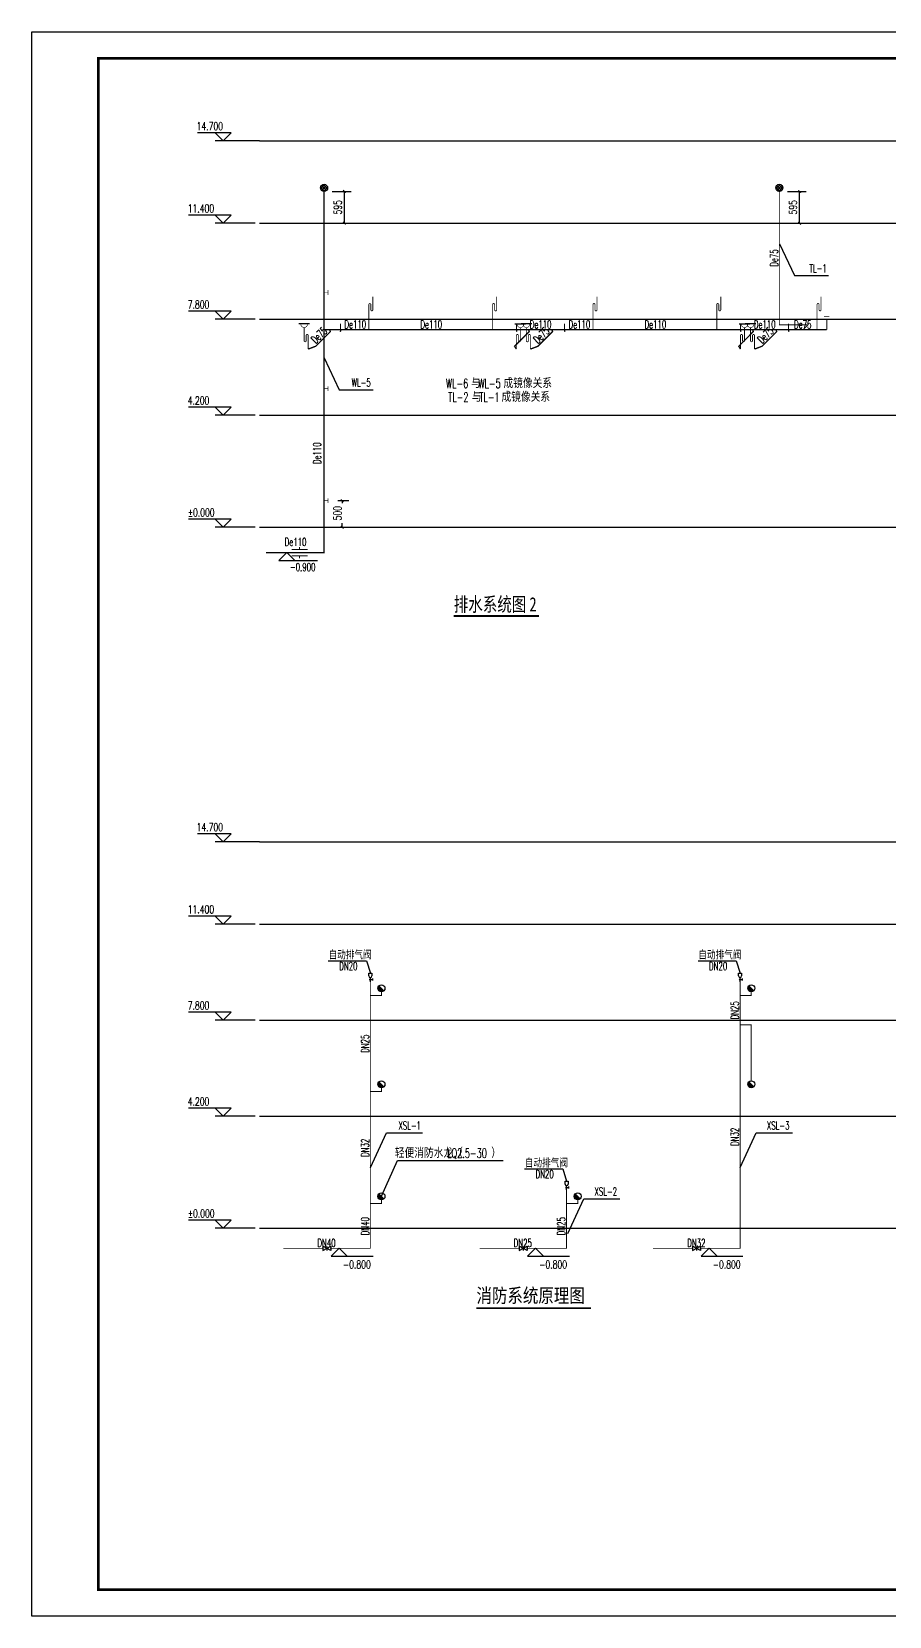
# Model space of a CAD drawing. Extents: x -216126 to 1846968, y -229642 to 543368.
# Drawn here: x 373449 to 389522, y 173256 to 202956 of the extents above; entities that cross this region are included whole.
import ezdxf

# ---------------------------------------------------------------- set-up
doc = ezdxf.new("R2010")
doc.units = 0
doc.header["$LTSCALE"] = 1000
doc.header["$MEASUREMENT"] = 0
doc.layers.get('Defpoints').update_dxf_attribs({"color": 250})
for name, color, linetype in [('DIM_ELEV', 171, 'Continuous'), ('DIM_SYMB', 171, 'Continuous'), ('DIM_消防', 3, 'Continuous'), ('DIM_雨水', 3, 'Continuous'), ('EQUIP_地漏', 7, 'Continuous'), ('EQUIP_污水', 7, 'Continuous'), ('EQUIP_消火栓', 7, 'Continuous'), ('PIPE-污水', 2, 'Continuous'), ('PIPE-消防', 1, 'Continuous'), ('PIPE-通气', 3, 'Continuous'), ('PUB_TEXT', 7, 'Continuous'), ('S_WALL', 9, 'Continuous'), ('TEXT_污水', 7, 'Continuous'), ('TEXT_消防', 7, 'Continuous'), ('TEXT_通气', 7, 'Continuous'), ('TK', 4, 'Continuous'), ('TWT_DIM', 3, 'Continuous'), ('TWT_ELEV', 3, 'Continuous'), ('TWT_TEXT', 7, 'Continuous'), ('VALVE_喷淋', 7, 'Continuous'), ('VALVE_消防', 7, 'Continuous'), ('VALVE_雨水', 7, 'Continuous')]:
    doc.layers.add(name, color=color, linetype=linetype)
doc.styles.add('-宋体', font='', dxfattribs={"width": 0.8})
doc.styles.add('_TCH_DIM', font='SIMPLEX', dxfattribs={"bigfont": 'GBCBIG'})
doc.styles.add('_TCH_DIM_T3', font='SIMPLEX', dxfattribs={"width": 0.705882, "bigfont": 'GBCBIG'})
doc.styles.add('_TWT_DIM_ELE', font='SIMPLEX', dxfattribs={"width": 0.8, "height": 3, "bigfont": 'HZTXT'})
doc.styles.add('_TWT_PIPEDN', font='SIMPLEX', dxfattribs={"width": 0.8, "height": 3, "bigfont": 'HZTXT'})
doc.styles.add('_TWT_SERIAL', font='COMPLEX', dxfattribs={"width": 0.8, "height": 3, "bigfont": 'HZTXT'})
doc.styles.add('HZ', font='rs', dxfattribs={"width": 0.8, "bigfont": 'hztxt'})
doc.styles.get("Standard").update_dxf_attribs({"font": 'gbenor.shx', "bigfont": 'gbcbig.shx'})
doc.styles.add('TK-LG-B', font='', dxfattribs={"width": 0.75})
doc.styles.get('-宋体').set_extended_font_data('SimSun')
doc.styles.get('TK-LG-B').set_extended_font_data('SimSun')
doc.dimstyles.new('_TWT_ARCH&&50', dxfattribs={"dimtxt": 148.75, "dimasz": 50, "dimexe": 125, "dimexo": 150, "dimgap": 50, "dimtad": 1, "dimdec": 0, "dimzin": 0, "dimdsep": 46, "dimtxsty": '_TCH_DIM_T3', "dimblk": 'ARCHTICK', "dimcen": 0.09, "dimclrt": 7, "dimazin": 2, "dimtfac": 1, "dimtdec": 0, "dimtix": 1, "dimtmove": 2, "dimatfit": 3, "dimfxl": 0, "dimtolj": 1, "dimtzin": 0, "dimarcsym": 0})

# ---------------------------------------------------------------- blocks, each defined once
blk = doc.blocks.new('$ATTACHMENT$00000073')
at = {"const_width": 20}
for points in [[(0, 0), (150, 0)], [(150, 90), (150, -90)]]:
    blk.add_lwpolyline(points, dxfattribs=at)
blk = doc.blocks.new('$Attachment$00000070')
for p, q in [((28, 3), (-130, 161)), ((-129, 101), (32, 263)), ((-94, 39), (94, 228)), ((94, 39), (-94, 228)), ((129, 101), (-32, 263)), ((-28, 3), (130, 161))]:
    blk.add_line(p, q)
blk.add_circle((0, 133), 133)
blk = doc.blocks.new('$ATTACHMENT$00000120')
blk.add_blockref('$Attachment$00000070', (0, -133))
blk = doc.blocks.new('$TWTSYS$00000409')
blk.add_line((-53, 944), (347, 944))
for points, const_width in [([(0, 0), (0, 512, -1), (75, 512), (75, 312, 1), (150, 312), (150, 810)], 30), ([(25, 944, 1.067664), (275, 944)], 20)]:
    blk.add_lwpolyline(points, format="xyb", dxfattribs=dict(const_width=const_width))
at = {"style": 'HZ', "flags": 1}
for tag in ['WHAT', 'SPEC', 'UNIT']:
    blk.add_attdef(tag, (150, 810), '', height=0.001, dxfattribs=at)
blk = doc.blocks.new('$TWTSYS$00000091')
at = {"const_width": 30}
blk.add_lwpolyline([(0, 0), (0, 944, -1), (75, 944), (75, 744, 1), (150, 744), (150, 1244)], format="xyb", dxfattribs=at)
blk = doc.blocks.new('$TWTSYS$00000090')
at = {"color": 0, "const_width": 42}
blk.add_lwpolyline([(0, 303), (0, 0)], dxfattribs=at)
blk = doc.blocks.new('$TWTSYS$00000426')
for points, const_width in [([(-125, 407), (125, 407)], 20), ([(-100, 500), (100, 500)], 20), ([(0, 407), (0, 0)], 30)]:
    blk.add_lwpolyline(points, dxfattribs=dict(const_width=const_width))
at = {"style": 'HZ', "width": 0.7, "flags": 1}
for tag in ['UNIT', 'SPEC', 'WHAT']:
    blk.add_attdef(tag, (0, 0), '', height=0.001, dxfattribs=at)
blk = doc.blocks.new('$TWTSYS$00000410')
blk.add_line((53, 944), (-347, 944))
for points, const_width in [([(-25, 944, -1.067664), (-275, 944)], 20), ([(0, 0), (0, 512, 1), (-75, 512), (-75, 312, -1), (-150, 312), (-150, 810)], 30)]:
    blk.add_lwpolyline(points, format="xyb", dxfattribs=dict(const_width=const_width))
at = {"style": 'HZ', "flags": 1}
for tag in ['UNIT', 'SPEC', 'WHAT']:
    blk.add_attdef(tag, (-150, 810), '', height=0.001, dxfattribs=at)
blk = doc.blocks.new('443666')
at = {"layer": 'PIPE-污水', "linetype": 'Continuous'}
for points in [[(312065, 325013), (312088, 325022), (312094, 325007)], [(312065, 325013), (312082, 324995), (312094, 325007)], [(319519, 325013), (319543, 325022), (319549, 325007)], [(319519, 325013), (319537, 324995), (319549, 325007)], [(320394, 325013), (320417, 325022), (320424, 325007)], [(320394, 325013), (320412, 324995), (320424, 325007)], [(327919, 325013), (327943, 325022), (327949, 325007)], [(327919, 325013), (327937, 324995), (327949, 325007)], [(328794, 325013), (328817, 325022), (328824, 325007)], [(328794, 325013), (328812, 324995), (328824, 325007)], [(311516, 324464), (311534, 324447), (311530, 324443)], [(311516, 324464), (311525, 324441), (311530, 324443)], [(318971, 324464), (318953, 324482), (318939, 324468)], [(318971, 324464), (318950, 324451), (318939, 324468)], [(319846, 324464), (319864, 324447), (319860, 324443)], [(319846, 324464), (319855, 324441), (319860, 324443)], [(327371, 324464), (327353, 324482), (327339, 324468)], [(327371, 324464), (327350, 324451), (327339, 324468)], [(328246, 324464), (328264, 324447), (328260, 324443)], [(328246, 324464), (328255, 324441), (328260, 324443)]]:
    blk.add_hatch(color=256, dxfattribs=at).paths.add_polyline_path(points)
at = {"layer": 'PIPE-污水', "linetype": 'Continuous', "const_width": 50}
for points in [[(312065, 325013), (311516, 324464)], [(311829, 325083), (312035, 325083)], [(312035, 325083), (312454, 325083)], [(312065, 325013), (312035, 325083)], [(312441, 325004), (312454, 325083)], [(312454, 325083), (313508, 325083)], [(313508, 325083), (318148, 325083)], [(318148, 325083), (319054, 325083)], [(319519, 325013), (318971, 324464)], [(319041, 325004), (319054, 325083)], [(319054, 325083), (319490, 325083)], [(319490, 325083), (320365, 325083)], [(319519, 325013), (319490, 325083)], [(320394, 325013), (319846, 324464)], [(320365, 325083), (320854, 325083)], [(320394, 325013), (320365, 325083)], [(320841, 325004), (320854, 325083)], [(320854, 325083), (321908, 325083)], [(321908, 325083), (326548, 325083)], [(326548, 325083), (327454, 325083)], [(327919, 325013), (327371, 324464)], [(327441, 325004), (327454, 325083)], [(327454, 325083), (327890, 325083)], [(327919, 325013), (327890, 325083)], [(327890, 325083), (328765, 325083)], [(328794, 325013), (328246, 324464)], [(328765, 325083), (329252, 325083)], [(328794, 325013), (328765, 325083)], [(329239, 325004), (329252, 325083)], [(329252, 325083), (330308, 325083)], [(330308, 325083), (330671, 325083)], [(311233, 324356), (311516, 324464)], [(319038, 324356), (318971, 324464)], [(319563, 324356), (319846, 324464)], [(327438, 324356), (327371, 324464)], [(327963, 324356), (328246, 324464)]]:
    blk.add_lwpolyline(points, dxfattribs=at)
at = {"layer": 'EQUIP_地漏'}
for name, p in [('$TWTSYS$00000410', (311233, 324356)), ('$TWTSYS$00000409', (319038, 324356)), ('$TWTSYS$00000410', (319563, 324356)), ('$TWTSYS$00000409', (327438, 324356)), ('$TWTSYS$00000410', (327963, 324356))]:
    blk.add_blockref(name, p, dxfattribs=at)
at = {"layer": 'EQUIP_污水'}
for name, p in [('$TWTSYS$00000091', (313508, 325083)), ('$TWTSYS$00000091', (318148, 325083)), ('$TWTSYS$00000091', (321908, 325083)), ('$TWTSYS$00000091', (326548, 325083)), ('$TWTSYS$00000091', (330308, 325083)), ('$TWTSYS$00000426', (330671, 325083)), ('$TWTSYS$00000090', (312441, 325004)), ('$TWTSYS$00000090', (319041, 325004)), ('$TWTSYS$00000090', (320841, 325004)), ('$TWTSYS$00000090', (327441, 325004)), ('$TWTSYS$00000090', (329239, 325004))]:
    blk.add_blockref(name, p, dxfattribs=at)
at = {"layer": 'TEXT_污水', "linetype": 'Continuous', "style": '_TWT_PIPEDN', "width": 0.64}
for p in [(311519, 324538), (319849, 324538), (328249, 324538)]:
    blk.add_text('De75', height=300, rotation=45, dxfattribs=at).set_placement(p)
for s, p in [('De110', (312592, 325133)), ('De110', (315439, 325133)), ('De110', (319539, 325133)), ('De110', (320992, 325133)), ('De110', (323839, 325133)), ('De110', (327939, 325133)), ('De75', (329446, 325133))]:
    blk.add_text(s, height=300, dxfattribs=at).set_placement(p)
blk = doc.blocks.new('$valve$00000669')
for p, q in [((0, 0), (212, 0)), ((108, 0), (108, -100)), ((287, 74), (433, 74)), ((433, 74), (433, -76)), ((433, 0), (500, 0)), ((158, -100), (58, -100)), ((433, -76), (287, -76))]:
    blk.add_line(p, q)
at = {"const_width": 31.2}
blk.add_lwpolyline([(108, 16, 1), (108, -16, 1)], format="xyb", close=True, dxfattribs=at)
blk.add_circle((108, 0), 31.2)
blk.add_arc((287, -1), 75, 90, 270)
blk = doc.blocks.new('GeYuanFrame_65408241', base_point=(20.09, 4.53))
at = {"layer": 'TK'}
blk.add_lwpolyline([(20.09, 4.53), (20.09, 598.53), (861.09, 598.53), (861.09, 4.53)], close=True, dxfattribs=at)
at = {"layer": 'TK', "const_width": 1}
blk.add_lwpolyline([(45.09, 588.53), (851.09, 588.53), (851.09, 14.53), (45.09, 14.53)], close=True, dxfattribs=at)
blk = doc.blocks.new('$VALVE$00000553')
at = {"const_width": 30}
for points in [[(0, 100), (-250, 100), (-250, 100)], [(0, 100), (0, 175)], [(0, 100), (250, 100), (250, 100)], [(-250, -100), (-250, -100), (0, -100)], [(250, -100), (250, -100), (0, -100)], [(0, -175), (0, -100)]]:
    blk.add_lwpolyline(points, dxfattribs=at)
blk = doc.blocks.new('_ArchTick')
at = {"color": 0, "linetype": 'ByBlock', "const_width": 0.4}
blk.add_lwpolyline([(-0.5, -0.5), (0.5, 0.5)], dxfattribs=at)
blk = doc.blocks.new('*D616')
at = {"layer": 'Defpoints', "color": 0}
for p in [(379035, 194166), (379267, 194166), (379035, 193666)]:
    blk.add_point(p, dxfattribs=at)
at = {"layer": 'TWT_DIM', "color": 0, "lineweight": -2}
for p, q in [((379185, 194166), (379392, 194166)), ((379267, 194166), (379267, 194116)), ((379185, 193666), (379392, 193666)), ((379267, 193666), (379267, 193746))]:
    blk.add_line(p, q, dxfattribs=at)
at = {"layer": 'TWT_DIM', "color": 0, "lineweight": -2, "xscale": 50, "yscale": 50, "zscale": 50}
for p, rotation in [((379267, 194166), 90), ((379267, 193666), 270)]:
    blk.add_blockref('_ArchTick', p, dxfattribs=dict(at, rotation=rotation))
at = {"layer": 'TWT_DIM', "color": 7, "insert": (379180, 193931), "char_height": 148.8, "attachment_point": 5, "rotation": 90, "style": '_TCH_DIM_T3'}
blk.add_mtext('\\A1;500', dxfattribs=at)
blk = doc.blocks.new('*D617')
at = {"layer": 'Defpoints', "color": 0}
for p in [(378929, 199962), (379309, 199962), (378929, 199366)]:
    blk.add_point(p, dxfattribs=at)
at = {"layer": 'TWT_DIM', "color": 0, "lineweight": -2}
for p, q in [((379079, 199962), (379434, 199962)), ((379309, 199366), (379309, 199962)), ((379079, 199366), (379434, 199366))]:
    blk.add_line(p, q, dxfattribs=at)
at = {"layer": 'TWT_DIM', "color": 0, "lineweight": -2, "xscale": 50, "yscale": 50, "zscale": 50}
for p, rotation in [((379309, 199962), 90), ((379309, 199366), 270)]:
    blk.add_blockref('_ArchTick', p, dxfattribs=dict(at, rotation=rotation))
at = {"layer": 'TWT_DIM', "color": 7, "insert": (379185, 199664), "char_height": 148.8, "attachment_point": 5, "rotation": 90, "style": '_TCH_DIM_T3'}
blk.add_mtext('\\A1;595', dxfattribs=at)
blk = doc.blocks.new('*D618')
at = {"layer": 'Defpoints', "color": 0}
for p in [(387461, 199962), (387841, 199962), (387461, 199366)]:
    blk.add_point(p, dxfattribs=at)
at = {"layer": 'TWT_DIM', "color": 0, "lineweight": -2}
for p, q in [((387611, 199962), (387966, 199962)), ((387841, 199366), (387841, 199962)), ((387611, 199366), (387966, 199366))]:
    blk.add_line(p, q, dxfattribs=at)
at = {"layer": 'TWT_DIM', "color": 0, "lineweight": -2, "xscale": 50, "yscale": 50, "zscale": 50}
for p, rotation in [((387841, 199962), 90), ((387841, 199366), 270)]:
    blk.add_blockref('_ArchTick', p, dxfattribs=dict(at, rotation=rotation))
at = {"layer": 'TWT_DIM', "color": 7, "insert": (387717, 199664), "char_height": 148.8, "attachment_point": 5, "rotation": 90, "style": '_TCH_DIM_T3'}
blk.add_mtext('\\A1;595', dxfattribs=at)
blk = doc.blocks.new('$TwtSys$00000386')
blk.add_line((-93, 93, 0), (93, -93, 0))
blk.add_circle((0, 0, 0), 131)
at = {"color": 0}
for points in [[(34, -127, 0), (-127, 34, 0), (93, -93, 0), (-93, 93, 0)], [(-34, -127, 0), (-127, -34, 0), (34, -127, 0), (-127, 34, 0)], [(-93, -93, 0), (-93, -93, 0), (-34, -127, 0), (-127, -34, 0)]]:
    blk.add_solid(points, dxfattribs=at)
at = {"flags": 9}
blk.add_attdef('A', (0, 0, 0), '', height=0.00524, dxfattribs=at)
blk = doc.blocks.new('$VALVE$00000296')
for points in [[(-125, 72), (-125, -72), (125, 72), (125, -72), (-125, 72)], [(0, 60), (0, -64)]]:
    blk.add_lwpolyline(points)
for p in [(-125, 0), (125, 0)]:
    blk.add_point(p)

msp = doc.modelspace()

# ---------------------------------------------------------------- hatches: boundary and pattern name
at = {"layer": 'PIPE-污水', "linetype": 'Continuous'}
for points in [[(378928.8, 193191.4), (378928.8, 193178.9), (378941.3, 193178.9)], [(378928.8, 193191.4), (378941.3, 193191.4), (378941.3, 193178.9)]]:
    msp.add_hatch(color=256, dxfattribs=at).paths.add_polyline_path(points)
at = {"layer": 'PIPE-消防', "linetype": 'Continuous'}
for points in [[(380004.4, 184891.9), (380013.1, 184891.9), (380013.1, 184883.2)], [(380004.4, 184891.9), (380004.4, 184883.2), (380013.1, 184883.2)], [(386934.5, 184891.9), (386943.2, 184891.9), (386943.2, 184883.2)], [(386934.5, 184891.9), (386934.5, 184883.2), (386943.2, 184883.2)], [(386934.5, 184342.5), (386934.5, 184351.2), (386943.2, 184351.2)], [(386934.5, 184342.5), (386943.2, 184342.5), (386943.2, 184351.2)], [(380004.4, 183091.9), (380013.1, 183091.9), (380013.1, 183083.2)], [(380004.4, 183091.9), (380004.4, 183083.2), (380013.1, 183083.2)], [(380004.4, 180991.9), (380013.1, 180991.9), (380013.1, 180983.2)], [(380004.4, 180991.9), (380004.4, 180983.2), (380013.1, 180983.2)], [(383682.9, 180991.9), (383691.6, 180991.9), (383691.6, 180983.2)], [(383682.9, 180991.9), (383682.9, 180983.2), (383691.6, 180983.2)], [(379796, 180152.9), (379796, 180144.2), (379804.8, 180144.2)], [(379796, 180152.9), (379804.8, 180152.9), (379804.8, 180144.2)], [(383474.5, 180152.9), (383474.5, 180144.2), (383483.2, 180144.2)], [(383474.5, 180152.9), (383483.2, 180152.9), (383483.2, 180144.2)], [(386726.1, 180152.9), (386726.1, 180144.2), (386734.8, 180144.2)], [(386726.1, 180152.9), (386734.8, 180152.9), (386734.8, 180144.2)]]:
    msp.add_hatch(color=256, dxfattribs=at).paths.add_polyline_path(points)
at = {"layer": 'PIPE-通气', "linetype": 'Continuous'}
for points in [[(387461, 197459.1), (387452.3, 197459.1), (387452.3, 197450.3)], [(387461, 197459.1), (387461, 197450.3), (387452.3, 197450.3)], [(387993.3, 197459.1), (387999.5, 197452.9), (388014.4, 197467.8)], [(387993.3, 197459.1), (387993.3, 197467.8), (388014.4, 197467.8)]]:
    msp.add_hatch(color=256, dxfattribs=at).paths.add_polyline_path(points)

# ---------------------------------------------------------------- linework, layer by layer
at = {"color": 8, "ltscale": 0.5}
for p, q in [((377717, 200908.5), (411499.5, 200908.5)), ((377717, 199366.4), (411499.5, 199366.4)), ((377717, 197566.4), (411499.5, 197566.4)), ((377717, 195766.4), (411499.5, 195766.4)), ((377717, 193666.4), (411499.5, 193666.4)), ((377717, 187770.1), (411499.5, 187770.1)), ((377717, 186228), (411499.5, 186228)), ((377717, 184428), (411499.5, 184428)), ((377717, 182628), (411499.5, 182628)), ((377717, 180528), (411499.5, 180528))]:
    msp.add_line(p, q, dxfattribs=at)
at = {"color": 3}
for p, q in [((380004.4, 181127.5), (380301.9, 181801.7)), ((380301.9, 181801.7), (382284.5, 181801.7))]:
    msp.add_line(p, q, dxfattribs=at)
at = {"layer": 'DIM_ELEV'}
for p, q in [((377188.3, 201058.5), (376555.3, 201058.5)), ((377038.3, 200908.5), (376888.3, 201058.5)), ((377717, 200908.5), (376888.3, 200908.5)), ((377038.3, 200908.5), (377188.3, 201058.5)), ((377188.3, 199516.4), (376388.5, 199516.4)), ((377038.3, 199366.4), (376888.3, 199516.4)), ((377638.3, 199366.4), (376888.3, 199366.4)), ((377038.3, 199366.4), (377188.3, 199516.4)), ((377188.3, 197716.4), (376388.5, 197716.4)), ((377038.3, 197566.4), (376888.3, 197716.4)), ((377638.3, 197566.4), (376888.3, 197566.4)), ((377038.3, 197566.4), (377188.3, 197716.4)), ((377188.3, 195916.4), (376388.5, 195916.4)), ((377038.3, 195766.4), (376888.3, 195916.4)), ((377638.3, 195766.4), (376888.3, 195766.4)), ((377038.3, 195766.4), (377188.3, 195916.4)), ((377188.3, 193816.4), (376388.5, 193816.4)), ((377038.3, 193666.4), (376888.3, 193816.4)), ((377638.3, 193666.4), (376888.3, 193666.4)), ((377038.3, 193666.4), (377188.3, 193816.4)), ((377188.3, 187920.1), (376555.3, 187920.1)), ((377038.3, 187770.1), (376888.3, 187920.1)), ((377717, 187770.1), (376888.3, 187770.1)), ((377038.3, 187770.1), (377188.3, 187920.1)), ((377188.3, 186378), (376388.5, 186378)), ((377038.3, 186228), (376888.3, 186378)), ((377638.3, 186228), (376888.3, 186228)), ((377038.3, 186228), (377188.3, 186378)), ((377188.3, 184578), (376388.5, 184578)), ((377038.3, 184428), (376888.3, 184578)), ((377038.3, 184428), (377188.3, 184578)), ((377638.3, 184428), (376888.3, 184428)), ((377188.3, 182778), (376388.5, 182778)), ((377038.3, 182628), (376888.3, 182778)), ((377038.3, 182628), (377188.3, 182778)), ((377638.3, 182628), (376888.3, 182628)), ((377188.3, 180678), (376388.5, 180678)), ((377038.3, 180528), (376888.3, 180678)), ((377038.3, 180528), (377188.3, 180678)), ((377638.3, 180528), (376888.3, 180528))]:
    msp.add_line(p, q, dxfattribs=at)
at = {"layer": 'DIM_SYMB', "const_width": 35}
for points in [[(381359.8, 192003.3), (382957.2, 192003.3)], [(381784.8, 179030.3), (383928.2, 179030.3)]]:
    msp.add_lwpolyline(points, dxfattribs=at)
at = {"layer": 'DIM_消防'}
for p, q in [((379796, 181665.9), (380096.5, 182319.3)), ((380096.5, 182319.3), (380775.9, 182319.3)), ((386726.1, 181665.9), (387026.6, 182319.3)), ((387026.6, 182319.3), (387706, 182319.3)), ((383494.5, 180428.4), (383795, 181081.8)), ((383795, 181081.8), (384474.4, 181081.8))]:
    msp.add_line(p, q, dxfattribs=at)
at = {"layer": 'DIM_雨水'}
for p, q in [((387461.4, 198980.6), (387743, 198385)), ((387743, 198385), (388383, 198385)), ((378928.8, 196840), (379210.3, 196244.5)), ((379210.3, 196244.5), (379850.3, 196244.5)), ((378229.7, 193191.4), (378079.7, 193041.4)), ((378205.8, 193191.4), (378379.7, 193191.4)), ((378229.7, 193191.4), (378379.7, 193041.4)), ((378079.7, 193041.4), (378808, 193041.4))]:
    msp.add_line(p, q, dxfattribs=at)
at = {"layer": 'PIPE-污水', "linetype": 'Continuous', "ltscale": 0.5, "const_width": 25}
for points in [[(378929.2, 199961.7), (378928.8, 193191.4)], [(378928.8, 193191.4), (377841.5, 193191.4)]]:
    msp.add_lwpolyline(points, dxfattribs=at)
at = {"layer": 'PIPE-消防', "linetype": 'Continuous', "ltscale": 0.5, "const_width": 17.5}
for points in [[(379796, 185149.5), (379796, 184891.9)], [(386726.1, 185149.5), (386726.1, 184891.9)], [(379796, 184891.9), (379796, 183091.9)], [(380004.4, 184891.9), (379796, 184891.9)], [(380004.4, 184962), (380004.4, 184891.9)], [(386726.1, 184891.9), (386726.1, 184342.5)], [(386934.5, 184891.9), (386726.1, 184891.9)], [(386934.5, 184962), (386934.5, 184891.9)], [(386726.1, 184342.5), (386726.1, 180152.9)], [(386726.1, 184342.5), (386934.5, 184342.5)], [(386934.5, 183293), (386934.5, 184342.5)], [(380004.4, 183091.9), (379796, 183091.9)], [(379796, 183091.9), (379796, 180991.9)], [(380004.4, 183162), (380004.4, 183091.9)], [(383474.5, 181249.5), (383474.5, 180991.9)], [(380004.4, 180991.9), (379796, 180991.9)], [(379796, 180991.9), (379796, 180152.9)], [(380004.4, 181062), (380004.4, 180991.9)], [(383682.9, 180991.9), (383474.5, 180991.9)], [(383474.5, 180991.9), (383474.5, 180152.9)], [(383682.9, 181062), (383682.9, 180991.9)], [(378905.2, 180152.9), (378164.4, 180152.9)], [(379796, 180152.9), (379055.2, 180152.9)], [(382583.7, 180152.9), (381842.9, 180152.9)], [(383474.5, 180152.9), (382733.7, 180152.9)], [(385835.3, 180152.9), (385094.5, 180152.9)], [(386726.1, 180152.9), (385985.3, 180152.9)]]:
    msp.add_lwpolyline(points, dxfattribs=at)
at = {"layer": 'PIPE-通气', "linetype": 'Continuous', "ltscale": 0.5, "const_width": 17.5}
for points in [[(387461, 197459.1), (387461, 199977)], [(387461, 197459.1), (387993.3, 197459.1)], [(387993.3, 197459.1), (387904.2, 197370)]]:
    msp.add_lwpolyline(points, dxfattribs=at)
at = {"layer": 'TWT_ELEV'}
for p, q in [((379214.6, 180152.9), (379064.6, 180002.9)), ((379064.6, 180002.9), (379847.1, 180002.9)), ((379214.6, 180152.9), (379364.6, 180002.9)), ((382893.1, 180152.9), (382743.1, 180002.9)), ((382743.1, 180002.9), (383525.6, 180002.9)), ((382893.1, 180152.9), (383043.1, 180002.9)), ((386144.7, 180152.9), (385994.7, 180002.9)), ((385994.7, 180002.9), (386777.2, 180002.9)), ((386144.7, 180152.9), (386294.7, 180002.9))]:
    msp.add_line(p, q, dxfattribs=at)
at = {"layer": 'TWT_TEXT', "color": 3}
for p, q in [((379008.2, 185539.6), (379722.4, 185539.6)), ((379722.4, 185539.6), (379796.5, 185312)), ((385938.2, 185539.6), (386652.5, 185539.6)), ((386652.5, 185539.6), (386726.6, 185312)), ((382686.7, 181639.6), (383400.9, 181639.6)), ((383400.9, 181639.6), (383475, 181412))]:
    msp.add_line(p, q, dxfattribs=at)

# ---------------------------------------------------------------- block references
at = {"layer": 'EQUIP_污水', "xscale": 0.5, "yscale": 0.5, "zscale": 0.5}
for name, p in [('$ATTACHMENT$00000120', (378929.2, 200028.3)), ('$ATTACHMENT$00000120', (387461.1, 200028.3)), ('$ATTACHMENT$00000073', (378929, 198066.4)), ('$ATTACHMENT$00000073', (378928.9, 196266.4)), ('$ATTACHMENT$00000073', (378928.8, 194166.4))]:
    msp.add_blockref(name, p, dxfattribs=at)
at = {"layer": 'EQUIP_消火栓', "xscale": 0.5, "yscale": 0.5, "zscale": 0.5}
for p in [(380004.4, 185027.5), (386934.5, 185027.5), (380004.4, 183227.5), (386934.5, 183227.5), (380004.4, 181127.5), (383682.9, 181127.5)]:
    msp.add_blockref('$TwtSys$00000386', p, dxfattribs=at)
at = {"layer": 'S_WALL'}
for name, p, xscale, yscale, zscale in [('GeYuanFrame_65408241', (373449.5, 173255.6), 50, 50, 50), ('443666', (223014.3, 34828.3), 0.5, 0.5, 0.5)]:
    msp.add_blockref(name, p, dxfattribs=dict(at, xscale=xscale, yscale=yscale, zscale=zscale))
at = {"layer": 'VALVE_喷淋', "xscale": 0.375, "yscale": 0.375, "zscale": 0.375, "rotation": 89.99999999999999}
for p in [(379796, 185149.5), (386726.1, 185149.5), (383474.5, 181249.5)]:
    msp.add_blockref('$valve$00000669', p, dxfattribs=at)
at = {"layer": 'VALVE_消防', "xscale": -0.6, "yscale": -0.6, "zscale": 0.6, "rotation": 180}
for p in [(378980.2, 180152.9), (382658.7, 180152.9), (385910.3, 180152.9)]:
    msp.add_blockref('$VALVE$00000296', p, dxfattribs=at)
at = {"layer": 'VALVE_雨水', "xscale": -0.6, "yscale": 0.6, "zscale": 0.6, "rotation": 180}
msp.add_blockref('$VALVE$00000553', (378470.7, 193191.4), dxfattribs=at)

# ---------------------------------------------------------------- texts
at = {"layer": 'PUB_TEXT'}
for s, height, style, width, p in [('14.700', 148.75, '_TCH_DIM', 0.705882, (376540.3, 201111)), ('11.400', 148.75, '_TCH_DIM', 0.705882, (376373.5, 199568.9)), ('7.800', 148.75, '_TCH_DIM', 0.705882, (376373.5, 197768.9)), ('4.200', 148.75, '_TCH_DIM', 0.705882, (376373.5, 195968.9)), ('%%P0.000', 148.75, '_TCH_DIM', 0.705882, (376373.5, 193868.9)), ('排水系统图', 265.82, 'TK-LG-B', 0.75, (381359.8, 192090.9)), ('2', 265.8, 'TK-LG-B', 0.75, (382777.5, 192090.9)), ('14.700', 148.75, '_TCH_DIM', 0.705882, (376540.3, 187972.6)), ('11.400', 148.75, '_TCH_DIM', 0.705882, (376373.5, 186430.5)), ('7.800', 148.75, '_TCH_DIM', 0.705882, (376373.5, 184630.5)), ('4.200', 148.75, '_TCH_DIM', 0.705882, (376373.5, 182830.5)), ('%%P0.000', 148.75, '_TCH_DIM', 0.705882, (376373.5, 180730.5)), ('消防系统原理图', 265.82, '-宋体', 0.8, (381784.8, 179135.3))]:
    msp.add_text(s, height=height, dxfattribs=dict(at, style=style, width=width)).set_placement(p)
at = {"layer": 'TEXT_污水', "linetype": 'Continuous', "style": '_TWT_PIPEDN', "width": 0.64}
msp.add_text('De110', height=150, rotation=90, dxfattribs=at).set_placement((378871.8, 194850.7))
msp.add_text('De110', height=150, dxfattribs=at).set_placement((378190.8, 193316.4))
at = {"layer": 'TEXT_消防', "linetype": 'Continuous', "style": '_TWT_PIPEDN', "width": 0.64}
for s, p in [('DN25', (386701.1, 184441.2)), ('DN25', (379771, 183815.9)), ('DN32', (386701.1, 182071.7)), ('DN32', (379771, 181865.9)), ('DN40', (379771, 180396.4)), ('DN25', (383449.5, 180396.4))]:
    msp.add_text(s, height=150, rotation=90, dxfattribs=at).set_placement(p)
for s, p in [('DN40', (378804.2, 180177.9)), ('DN25', (382482.7, 180177.9)), ('DN32', (385734.3, 180177.9))]:
    msp.add_text(s, height=150, dxfattribs=at).set_placement(p)
at = {"layer": 'TEXT_通气', "linetype": 'Continuous', "style": '_TWT_PIPEDN', "width": 0.64}
msp.add_text('De75', height=150, rotation=90, dxfattribs=at).set_placement((387436, 198551.2))
at = {"layer": 'TWT_TEXT'}
for s, height, style, width, p in [('TL-1', 150, '_TWT_SERIAL', 0.64, (388023.9, 198445)), ('WL-5', 150, '_TWT_SERIAL', 0.64, (379445.5, 196304.5)), ('WL-6', 175, '_TWT_SERIAL', 0.64, (381212.5, 196276)), ('与', 175, '_TWT_SERIAL', 0.8, (381681.8, 196276)), ('WL-5', 175, '_TWT_SERIAL', 0.64, (381821.8, 196276)), ('成镜像关系', 175, '_TWT_SERIAL', 0.8, (382291.2, 196276)), ('TL-2', 175, '_TWT_SERIAL', 0.64, (381255.5, 196019)), ('与', 175, '_TWT_SERIAL', 0.8, (381698.2, 196019)), ('TL-1', 175, '_TWT_SERIAL', 0.64, (381838.2, 196019)), ('成镜像关系', 175, '_TWT_SERIAL', 0.8, (382254.2, 196019)), ('-0.900', 150, '_TWT_DIM_ELE', 0.64, (378290.2, 192846.4)), ('自动排气阀', 150, '_TWT_PIPEDN', 0.8, (379011.5, 185568.8)), ('自动排气阀', 150, '_TWT_PIPEDN', 0.8, (385941.6, 185568.8)), ('DN20', 150, '_TWT_PIPEDN', 0.64, (379213, 185368.1)), ('DN20', 150, '_TWT_PIPEDN', 0.64, (386143.1, 185368.1)), ('XSL-1', 150, '_TWT_SERIAL', 0.64, (380320.8, 182379.3)), ('XSL-3', 150, '_TWT_SERIAL', 0.64, (387228, 182379.3)), ('轻便消防水龙（', 175, '_TWT_PIPEDN', 0.8, (380255.8, 181849.3)), ('LQ2.5-30', 175, '_TWT_PIPEDN', 0.64, (381235.8, 181849.3)), ('）', 175, '_TWT_PIPEDN', 0.8, (382062.4, 181849.3)), ('自动排气阀', 150, '_TWT_PIPEDN', 0.8, (382690, 181668.8)), ('DN20', 150, '_TWT_PIPEDN', 0.64, (382891.5, 181468.1)), ('XSL-2', 150, '_TWT_SERIAL', 0.64, (383996.4, 181141.8)), ('-0.800', 148.75, '_TCH_DIM', 0.705882, (379282.1, 179775.4)), ('-0.800', 148.75, '_TCH_DIM', 0.705882, (382960.6, 179775.4)), ('-0.800', 148.75, '_TCH_DIM', 0.705882, (386212.2, 179775.4))]:
    msp.add_text(s, height=height, dxfattribs=dict(at, style=style, width=width)).set_placement(p)

# ---------------------------------------------------------------- dimensions: what is measured, and where the dimension line sits
at = {"layer": 'TWT_DIM'}
for p1, p2, picture, middle in [((378929.2, 199366.4), (378929.2, 199961.7), '*D617', (379185, 199664)), ((387461.1, 199366.4), (387461.1, 199961.7), '*D618', (387716.8, 199664))]:
    dim = msp.add_aligned_dim(p1=p1, p2=p2, distance=-380.1, dimstyle='_TWT_ARCH&&50', dxfattribs=at)
    dim.commit()
    dim.dimension.update_dxf_attribs({"geometry": picture, "text_midpoint": middle})
dim = msp.add_linear_dim(base=(379267.4, 194166.4), p1=(379034.5, 193666.4), p2=(379034.5, 194166.4), angle=90, dimstyle='_TWT_ARCH&&50', dxfattribs=at)
dim.commit()
dim.dimension.update_dxf_attribs({"geometry": '*D616', "text_midpoint": (379180.4, 193931.2), "dimtype": 161})

doc.saveas('drawing.dxf')
